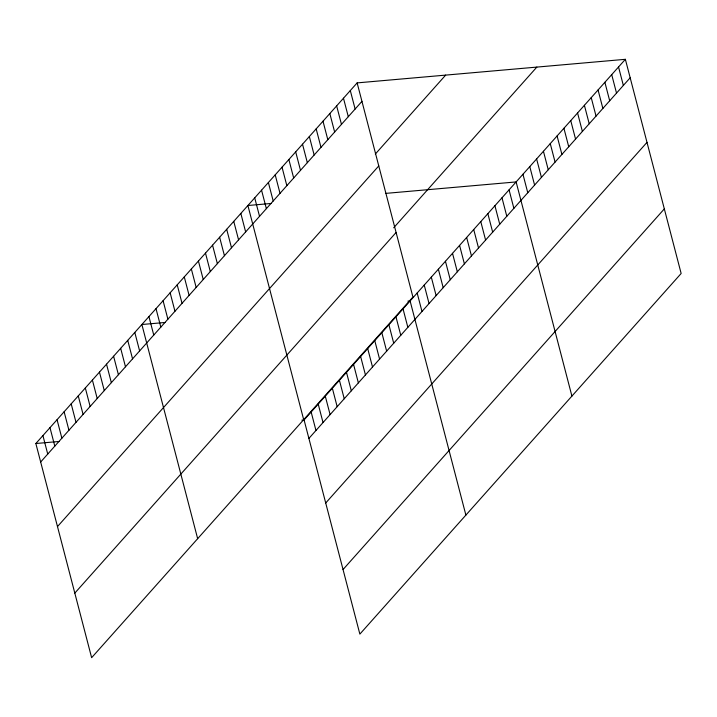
<?xml version="1.0" encoding="UTF-8"?>
<svg xmlns="http://www.w3.org/2000/svg" width="717" height="717" viewBox="0 0 717 717"><rect width="100%" height="100%" fill="white"/><g stroke="black" fill="none" stroke-linecap="round" stroke-linejoin="round"><path stroke-width="1.08" d="M357.138 82.894L412.92 297.053L91.633 657.686L35.85 443.518L357.138 82.894L625.367 59.314L681.15 273.482L359.862 634.106L304.08 419.947L625.367 59.314M40.663 461.999L361.951 101.366M375.332 154.047L445.651 75.115M57.485 526.574L378.764 165.941M393.687 227.791L536.845 67.093M74.81 593.111L396.098 232.478M308.893 438.419L630.18 77.786M325.715 502.993L646.994 142.369M343.04 569.531L664.327 208.898M271.134 203.467L247.894 205.51L303.685 419.669M385.764 193.384L516.123 181.93L571.915 396.089M165.107 322.471L141.876 324.514L197.659 538.682M407.892 301.131L410.106 300.934L465.889 515.102M35.85 443.518L59.09 441.475M301.866 420.135L304.08 419.947M618.538 66.977L623.351 85.448M611.709 74.64L616.521 93.111M604.879 82.303L609.692 100.774M598.059 89.966L602.872 108.437M591.229 97.629L596.042 116.109M584.4 105.291L589.213 123.772M577.57 112.954L582.383 131.435M570.75 120.617L575.554 139.098M563.921 128.28L568.733 146.761M557.091 135.952L561.904 154.424M550.262 143.615L555.075 162.087M543.441 151.278L548.245 169.75M536.612 158.941L541.425 177.413M529.782 166.604L534.595 185.076M522.953 174.267L527.766 192.739M509.061 189.862L513.874 208.333M501.99 197.793L506.802 216.274M494.918 205.725L499.731 224.206M487.856 213.666L492.669 232.138M480.784 221.598L485.597 240.07M473.722 229.53L478.526 248.001M466.65 237.461L471.463 255.942M459.579 245.402L464.392 263.874M452.517 253.334L457.329 271.806M445.445 261.266L450.258 279.738M438.374 269.198L443.187 287.678M431.311 277.138L436.124 295.61M424.24 285.07L429.053 303.542M417.169 293.002L421.981 311.474M350.308 90.557L355.121 109.029M403.035 308.866L407.848 327.346M343.479 98.22L348.292 116.692M395.963 316.806L400.776 335.278M336.649 105.883L341.462 124.355M388.901 324.738L393.714 343.21M329.829 113.546L334.642 132.018M381.829 332.67L386.642 351.142M323 121.209L327.812 139.681M374.758 340.602L379.571 359.083M316.17 128.872L320.983 147.344M367.696 348.543L372.508 367.014M309.341 136.535L314.154 155.006M360.624 356.474L365.437 374.946M302.52 144.198L307.333 162.669M353.562 364.406L358.366 382.878M295.691 151.861L300.504 170.332M346.49 372.338L351.303 390.819M288.861 159.524L293.674 178.004M339.419 380.27L344.232 398.751M282.032 167.186L286.845 185.667M332.356 388.211L337.16 406.682M275.211 174.849L280.015 193.33M325.285 396.142L330.098 414.614M268.382 182.512L273.195 200.993M318.214 404.074L323.026 422.546M261.553 190.175L266.365 208.656M311.151 412.006L315.964 430.487M254.723 197.847L259.536 216.319M240.831 213.442L245.644 231.914M233.76 221.374L238.573 239.845M226.697 229.306L231.501 247.786M219.626 237.237L224.439 255.718M212.555 245.178L217.368 263.65M205.492 253.11L210.305 271.582M198.421 261.042L203.234 279.513M191.349 268.974L196.162 287.454M184.287 276.914L189.1 295.386M177.216 284.846L182.028 303.318M170.144 292.778L174.957 311.25M163.082 300.71L167.895 319.19M156.01 308.651L160.823 327.122M148.939 316.582L153.752 335.054M134.805 332.446L139.618 350.918M127.734 340.378L132.546 358.858M120.671 348.319L125.484 366.79M113.6 356.25L118.413 374.722M106.528 364.182L111.341 382.654M99.466 372.114L104.279 390.595M92.394 380.055L97.207 398.527M85.332 387.987L90.136 406.458M78.261 395.918L83.073 414.39M71.189 403.85L76.002 422.331M64.127 411.782L68.94 430.263M57.055 419.723L61.868 438.195M49.984 427.655L54.797 446.126M42.921 435.586L47.734 454.058"/></g></svg>
